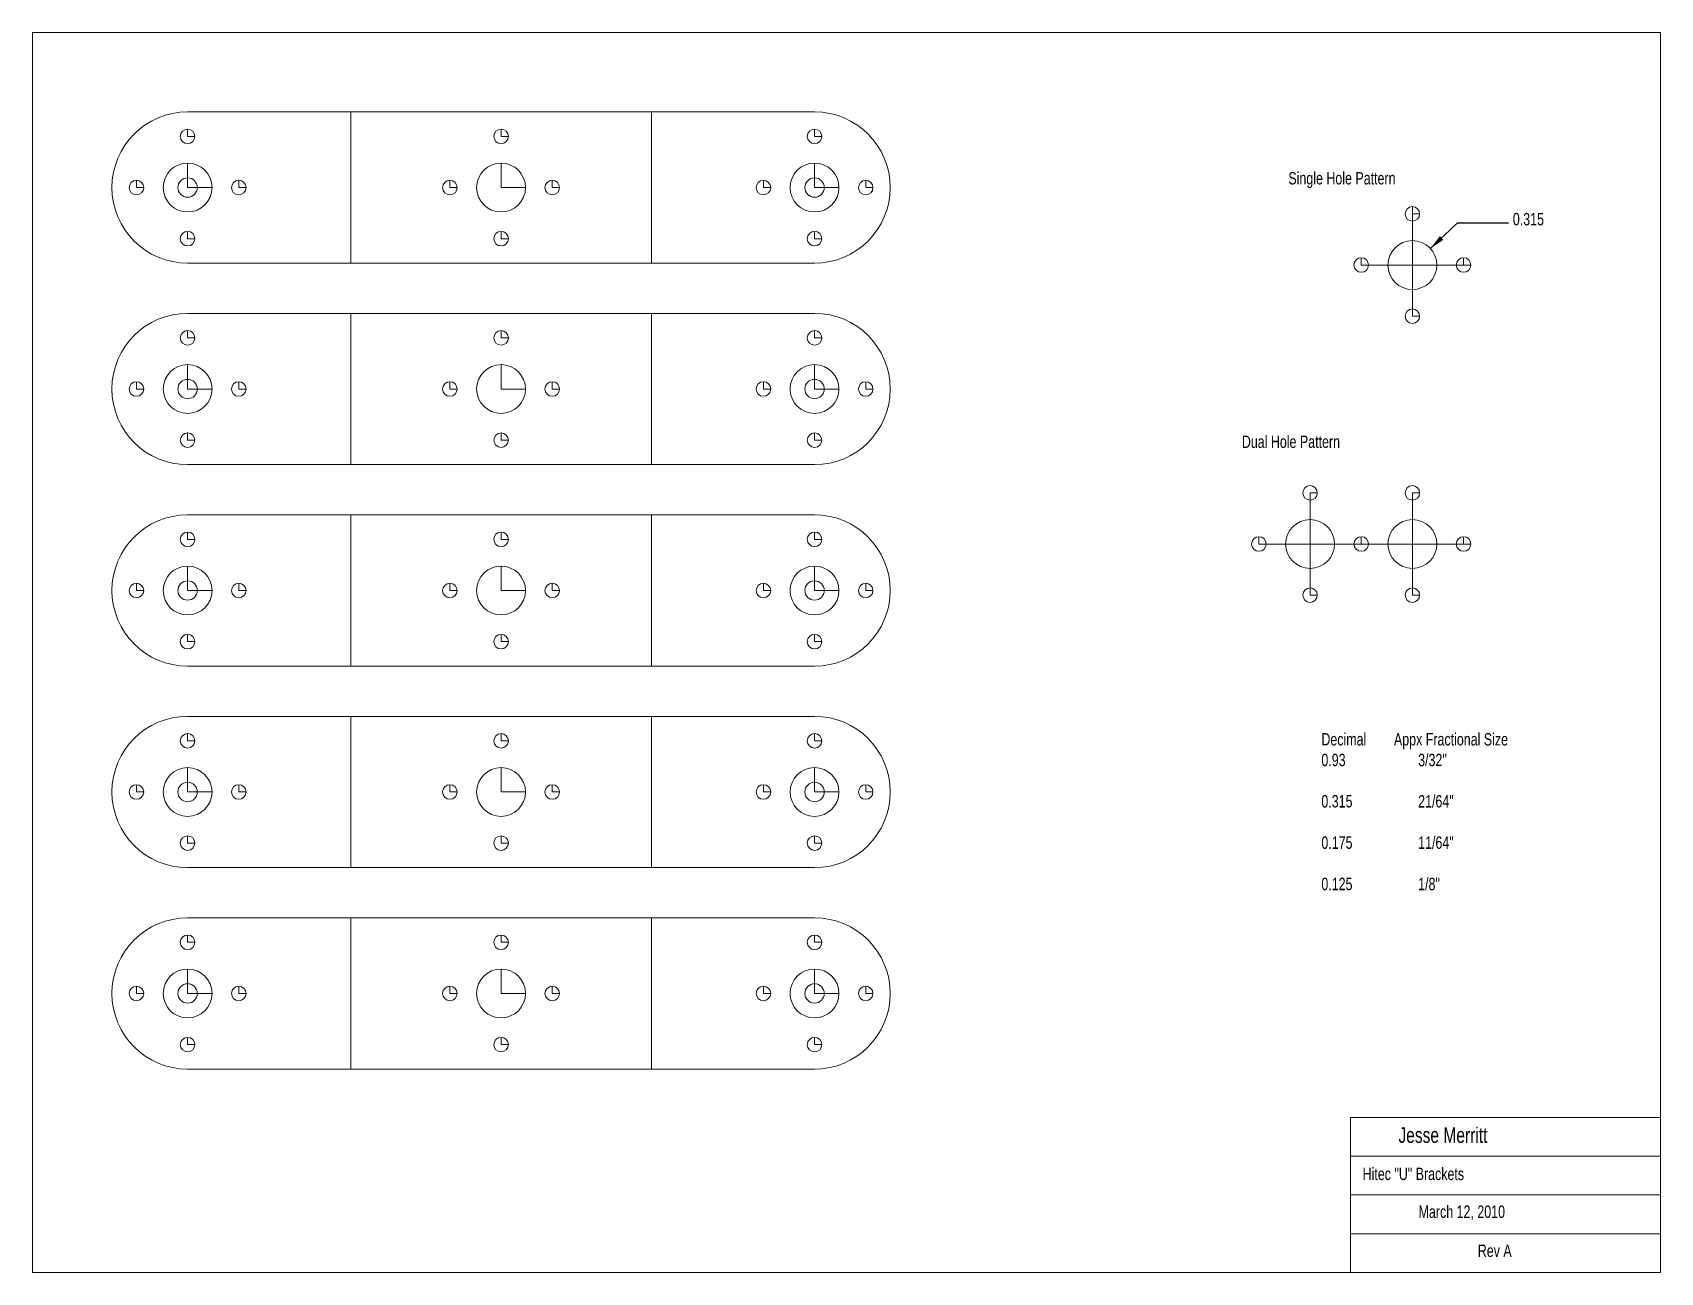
# Model space of a CAD drawing. Header units: inches. Extents: x 0 to 10.5, y 0 to 8.
import ezdxf

# ---------------------------------------------------------------- set-up
doc = ezdxf.new("R2010")
doc.units = ezdxf.units.IN
doc.layers.get('0').update_dxf_attribs({"linetype": 'CONTINUOUS', "lineweight": 0})
doc.styles.get("Standard").update_dxf_attribs({"font": 'txt', "width": 0.75})
doc.dimstyles.get("Standard").update_dxf_attribs({"dimtxt": 0.1, "dimasz": 0.1, "dimexe": 0.05, "dimexo": 0.025, "dimgap": 0.025, "dimtad": 1, "dimtxsty": 'Standard', "dimcen": 2.5, "dimadec": 0, "dimazin": 0, "dimtfac": 1, "dimtmove": 0, "dimatfit": 3, "dimfxl": 1, "dimarcsym": 0})

# ---------------------------------------------------------------- blocks, each defined once
blk = doc.blocks.new('U_bracket')
for p, q in [((0, 0.488), (1.052, 0.488)), ((1.052, 0.488), (1.052, -0.488)), ((1.052, 0.488), (2.992, 0.488)), ((2.992, 0.488), (2.992, -0.488)), ((2.992, 0.488), (4.044, 0.488)), ((0, 0.33), (0, 0.3755)), ((0, 0.33), (0.0455, 0.33)), ((2.022, 0.33), (2.022, 0.3755)), ((2.022, 0.33), (2.0675, 0.33)), ((4.044, 0.33), (4.044, 0.3755)), ((4.044, 0.33), (4.0895, 0.33)), ((0, 0), (0, 0.1575)), ((2.022, 0), (2.022, 0.1575)), ((4.044, 0), (4.044, 0.1575)), ((-0.33, 0), (-0.33, 0.0455)), ((-0.33, 0), (-0.2845, 0)), ((0, 0), (0.1575, 0)), ((0.33, 0), (0.33, 0.0455)), ((0.33, 0), (0.3755, 0)), ((1.692, 0), (1.692, 0.0455)), ((1.692, 0), (1.7375, 0)), ((2.022, 0), (2.1795, 0)), ((2.352, 0), (2.352, 0.0455)), ((2.352, 0), (2.3975, 0)), ((3.714, 0), (3.714, 0.0455)), ((3.714, 0), (3.7595, 0)), ((4.044, 0), (4.2015, 0)), ((4.374, 0), (4.374, 0.0455)), ((4.374, 0), (4.4195, 0)), ((0, -0.33), (0, -0.2845)), ((2.022, -0.33), (2.022, -0.2845)), ((4.044, -0.33), (4.044, -0.2845)), ((0, -0.33), (0.0455, -0.33)), ((2.022, -0.33), (2.0675, -0.33)), ((4.044, -0.33), (4.0895, -0.33)), ((0, -0.488), (1.052, -0.488)), ((1.052, -0.488), (2.992, -0.488)), ((2.992, -0.488), (4.044, -0.488)), ((3.518, -0.488), (3.5635, -0.488))]:
    blk.add_line(p, q)
for centre, radius in [((0, 0.33), 0.0469), ((2.022, 0.33), 0.0469), ((4.044, 0.33), 0.0469), ((0, 0), 0.1575), ((2.022, 0), 0.1575), ((4.044, 0), 0.1575), ((-0.33, 0), 0.0469), ((0, 0), 0.0625), ((0.33, 0), 0.0469), ((1.692, 0), 0.0469), ((2.352, 0), 0.0469), ((3.714, 0), 0.0469), ((4.044, 0), 0.0625), ((4.044, 0), 0.0625), ((4.374, 0), 0.0469), ((0, -0.33), 0.0469), ((2.022, -0.33), 0.0469), ((4.044, -0.33), 0.0469)]:
    blk.add_circle(centre, radius)
for centre, start, end in [((0, 0), 90, 270), ((4.044, 0), 270, 90)]:
    blk.add_arc(centre, 0.488, start, end)

msp = doc.modelspace()

# ---------------------------------------------------------------- linework, layer by layer
for p, q in [((0, 0), (0, 8)), ((0, 8), (10.5, 8)), ((10.5, 0), (10.5, 8)), ((8.9, 6.83), (8.9, 6.875)), ((8.9, 6.5), (8.9, 6.83)), ((8.9, 6.83), (8.946, 6.83)), ((8.57, 6.5), (8.57, 6.545)), ((9.23, 6.5), (9.23, 6.545)), ((8.9, 6.5), (8.57, 6.5)), ((8.57, 6.5), (8.616, 6.5)), ((8.9, 6.5), (8.9, 6.17)), ((8.9, 6.5), (9.23, 6.5)), ((9.23, 6.5), (9.276, 6.5)), ((8.9, 6.17), (8.9, 6.215)), ((8.9, 6.17), (8.946, 6.17)), ((8.24, 4.7), (8.24, 5.03)), ((8.24, 5.03), (8.286, 5.03)), ((8.9, 4.7), (8.9, 5.03)), ((8.9, 5.03), (8.946, 5.03)), ((7.91, 4.7), (7.91, 4.745)), ((8.57, 4.7), (8.57, 4.745)), ((9.23, 4.7), (9.23, 4.745)), ((8.24, 4.7), (7.91, 4.7)), ((7.91, 4.7), (7.955, 4.7)), ((8.24, 4.7), (8.24, 4.37)), ((8.24, 4.7), (8.57, 4.7)), ((8.9, 4.7), (8.57, 4.7)), ((8.9, 4.7), (8.9, 4.37)), ((8.9, 4.7), (9.23, 4.7)), ((9.23, 4.7), (9.276, 4.7)), ((8.24, 4.37), (8.286, 4.37)), ((8.9, 4.37), (8.946, 4.37)), ((10.5, 1), (8.5, 1)), ((8.5, 1), (8.5, 0)), ((10.5, 0), (10.5, 1)), ((8.5, 0.75), (10.5, 0.75)), ((8.5, 0.5), (10.5, 0.5)), ((8.5, 0.25), (10.5, 0.25)), ((0, 0), (10.5, 0))]:
    msp.add_line(p, q)
for centre, radius in [((8.9, 6.83), 0.0469), ((8.9, 6.5), 0.158), ((8.57, 6.5), 0.0469), ((9.23, 6.5), 0.0469), ((8.9, 6.17), 0.0469), ((8.24, 5.03), 0.0469), ((8.9, 5.03), 0.0469), ((8.24, 4.7), 0.158), ((8.9, 4.7), 0.158), ((7.91, 4.7), 0.0469), ((8.57, 4.7), 0.0469), ((9.23, 4.7), 0.0469), ((8.24, 4.37), 0.0469), ((8.9, 4.37), 0.0469)]:
    msp.add_circle(centre, radius)

# ---------------------------------------------------------------- block references
for p in [(1, 7), (1, 5.7), (1, 4.4), (1, 3.1), (1, 1.8)]:
    msp.add_blockref('U_bracket', p)

# ---------------------------------------------------------------- texts
at = {"width": 100, "attachment_point": 1}
for s, insert, char_height in [('Single\\~Hole\\~Pattern', (8.1, 7.1), 0.08), ('0.315', (9.548, 6.836), 0.08), ('Dual\\~Hole\\~Pattern', (7.8, 5.4), 0.08), ('Decimal\\~\\~\\~\\~\\~\\~\\~\\~Appx\\~Fractional\\~Size\\P0.93\\~\\~\\~\\~\\~\\~\\~\\~\\~\\~\\~\\~\\~\\~\\~\\~\\~\\~\\~\\~\\~3/32"\\P\\P0.315\\~\\~\\~\\~\\~\\~\\~\\~\\~\\~\\~\\~\\~\\~\\~\\~\\~\\~\\~21/64"\\P\\P0.175\\~\\~\\~\\~\\~\\~\\~\\~\\~\\~\\~\\~\\~\\~\\~\\~\\~\\~\\~11/64"\\P\\P0.125\\~\\~\\~\\~\\~\\~\\~\\~\\~\\~\\~\\~\\~\\~\\~\\~\\~\\~\\~1/8"', (8.313, 3.48), 0.08), ('Jesse\\~Merritt', (8.81, 0.936), 0.1), ('Hitec\\~"U"\\~Brackets', (8.579, 0.676), 0.08), ('March\\~12,\\~2010', (8.94, 0.432), 0.08), ('Rev\\~A', (9.322, 0.18), 0.08)]:
    msp.add_mtext(s, dxfattribs=dict(at, insert=insert, char_height=char_height))

# ---------------------------------------------------------------- leaders
msp.add_leader([(9.016, 6.606), (9.192, 6.773), (9.521, 6.773)], dimstyle='Standard')

doc.saveas('drawing.dxf')
